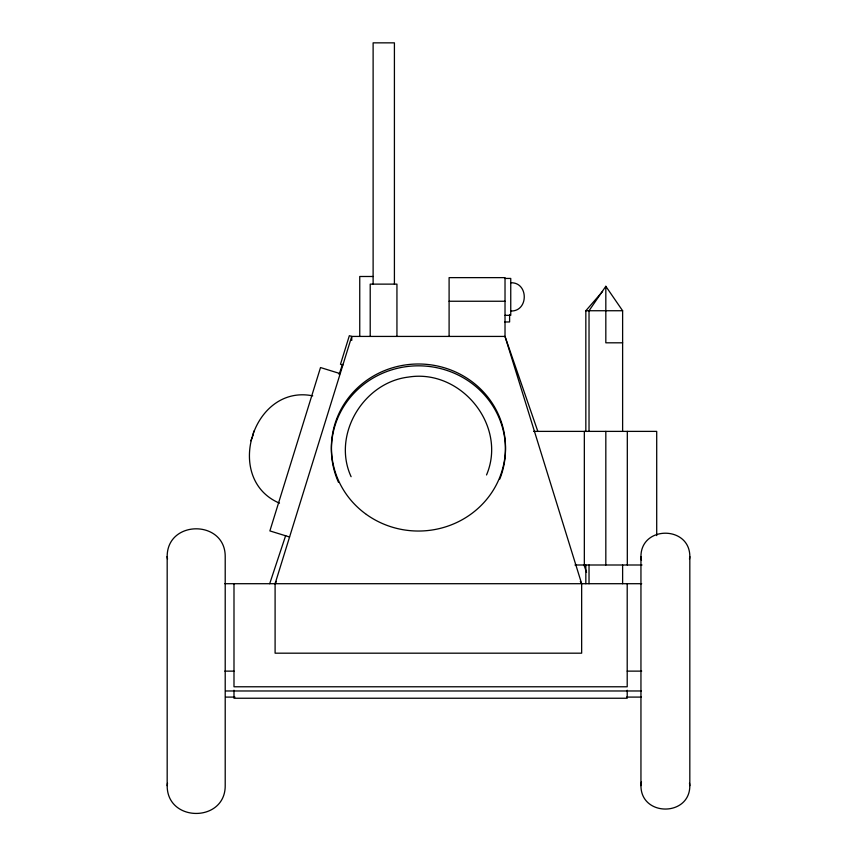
<?xml version="1.0" encoding="UTF-8"?>
<svg xmlns="http://www.w3.org/2000/svg" width="857" height="857" viewBox="0 0 857 857"><rect width="100%" height="100%" fill="white"/><g stroke="black" fill="none" stroke-linecap="round" stroke-linejoin="round"><path stroke-width="1.29" d="M167.179 556.632C166.986 519.546 225.402 519.546 225.209 556.632L225.209 785.623C225.402 822.709 166.986 822.709 167.179 785.623L167.179 556.632L167.511 559.096M167.179 785.623L167.511 783.159M640.95 556.632C640.79 525.405 689.992 525.405 689.821 556.632L689.821 785.623C689.992 816.85 640.79 816.85 640.95 785.623L640.95 556.632L641.454 560.371M640.95 785.623L641.454 781.895M689.489 559.128L689.821 556.632M312.741 395.859C252.751 383.732 223.141 479.234 279.489 503.155M252.836 436.095L253.833 431.114M486.54 474.949C507.515 425.468 460.745 368.446 408.275 377.101C363.314 382.554 331.873 434.938 351.102 476.696M449.1 336.426L449.1 277.636L505.019 277.636L505.019 336.426L581.657 583.703L581.657 653.184L275.097 653.184L275.097 583.703L351.745 336.426L505.019 336.426L537.714 431.05M269.698 583.703L285.692 535.518M339.115 374.477L342.489 364.332M250.833 440.777L252.344 437.263M275.097 583.703L276.436 581.4M622.621 431.382L622.621 310.737L605.824 286.302L589.027 310.737L589.027 431.382M585.834 431.382L585.834 310.737L602.557 291.466M510.751 311.005C528.758 311.627 528.758 282.146 510.751 282.767M373.106 276.49L359.747 276.49L359.747 336.426M505.019 278.439L510.751 278.439L510.751 315.333L505.019 315.333M449.1 301.246L505.019 301.246M585.834 310.737L622.621 310.737M504.719 321.964L509.604 321.964L509.604 314.54M622.621 342.811L605.824 342.811L605.824 286.302M533.557 431.382L656.708 431.382L656.708 535.604M574.972 564.999L642.011 564.999M224.866 583.703L641.689 583.703M224.866 671.127L233.993 671.127M627.206 671.127L641.689 671.127M225.605 690.978L641.325 690.978M225.605 697.095L234.957 697.095M626.617 697.095L641.325 697.095M342.875 365.028L340.486 364.279L349.345 335.687L351.745 336.426L351.745 340.422M340.208 373.641L320.518 367.546L269.88 530.912L289.57 537.007M580.328 581.4L581.657 583.703M583.928 564.784L586.542 572.347M689.489 783.137L689.821 785.623M627.313 431.382L627.313 564.999M627.206 583.703L627.206 686.778L233.993 686.778L233.993 583.703M627.206 690.217L627.206 698.241L233.993 698.241L233.993 690.217M622.621 564.999L622.621 583.703M605.824 431.382L605.824 564.999M589.027 564.999L589.027 583.703M585.834 564.999L585.834 583.703M584.335 431.382L584.335 564.999M396.941 336.426L396.941 284.128L370.213 284.128L370.213 336.426M394.413 284.128L394.413 42.85L373.116 42.85L373.116 284.128M338.483 482.33A87.039 83.515 0 0 1 416.62 365.843A87.039 83.515 0 0 1 499.781 479.074M366.389 514.446A87.039 83.515 0 0 0 504.891 457.306A87.039 83.515 0 0 0 384.065 370.792A87.039 83.515 0 0 0 366.389 514.446"/></g></svg>
